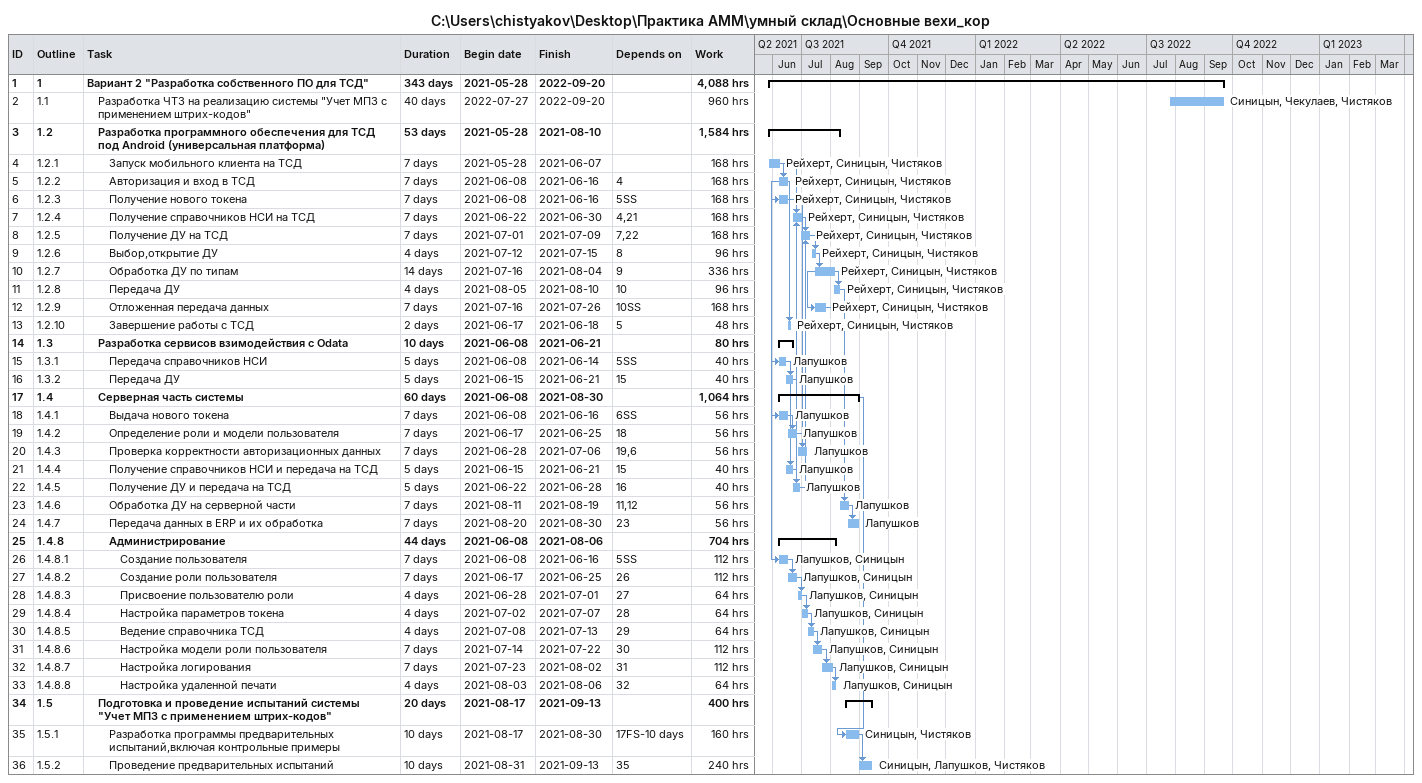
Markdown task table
C:\Users\chistyakov\Desktop\Практика АММ\умный склад\Основные вехи_кор

| ID | WBS | Task | Duration | Start | Finish | Predecessors | Resources | Work (h) |
|---|---|---|---|---|---|---|---|---|
| 1 | 1 | **Вариант 2 "Разработка собственного ПО для ТСД"** | 343d | 2021-05-28 | 2022-09-20 |  |  | 4088 |
| 2 | 1.1 | Разработка ЧТЗ на реализацию системы "Учет МПЗ с применением штрих-кодов" | 40d | 2022-07-27 | 2022-09-20 |  | Синицын, Чекулаев, Чистяков | 960 |
| 3 | 1.2 | **Разработка программного обеспечения для ТСД под Android (универсальная платформа)** | 53d | 2021-05-28 | 2021-08-10 |  |  | 1584 |
| 4 | 1.2.1 | Запуск мобильного клиента на ТСД | 7d | 2021-05-28 | 2021-06-07 |  | Рейхерт, Синицын, Чистяков | 168 |
| 5 | 1.2.2 | Авторизация и вход в ТСД | 7d | 2021-06-08 | 2021-06-16 | 4 | Рейхерт, Синицын, Чистяков | 168 |
| 6 | 1.2.3 | Получение нового токена | 7d | 2021-06-08 | 2021-06-16 | 5SS | Рейхерт, Синицын, Чистяков | 168 |
| 7 | 1.2.4 | Получение справочников НСИ на ТСД | 7d | 2021-06-22 | 2021-06-30 | 4, 21 | Рейхерт, Синицын, Чистяков | 168 |
| 8 | 1.2.5 | Получение ДУ на ТСД | 7d | 2021-07-01 | 2021-07-09 | 7, 22 | Рейхерт, Синицын, Чистяков | 168 |
| 9 | 1.2.6 | Выбор,открытие ДУ | 4d | 2021-07-12 | 2021-07-15 | 8 | Рейхерт, Синицын, Чистяков | 96 |
| 10 | 1.2.7 | Обработка ДУ по типам | 14d | 2021-07-16 | 2021-08-04 | 9 | Рейхерт, Синицын, Чистяков | 336 |
| 11 | 1.2.8 | Передача ДУ | 4d | 2021-08-05 | 2021-08-10 | 10 | Рейхерт, Синицын, Чистяков | 96 |
| 12 | 1.2.9 | Отложенная передача данных | 7d | 2021-07-16 | 2021-07-26 | 10SS | Рейхерт, Синицын, Чистяков | 168 |
| 13 | 1.2.10 | Завершение работы с ТСД | 2d | 2021-06-17 | 2021-06-18 | 5 | Рейхерт, Синицын, Чистяков | 48 |
| 14 | 1.3 | **Разработка сервисов взимодействия с Odata** | 10d | 2021-06-08 | 2021-06-21 |  |  | 80 |
| 15 | 1.3.1 | Передача справочников НСИ | 5d | 2021-06-08 | 2021-06-14 | 5SS | Лапушков | 40 |
| 16 | 1.3.2 | Передача ДУ | 5d | 2021-06-15 | 2021-06-21 | 15 | Лапушков | 40 |
| 17 | 1.4 | **Серверная часть системы** | 60d | 2021-06-08 | 2021-08-30 |  |  | 1064 |
| 18 | 1.4.1 | Выдача нового токена | 7d | 2021-06-08 | 2021-06-16 | 6SS | Лапушков | 56 |
| 19 | 1.4.2 | Определение роли и модели пользователя | 7d | 2021-06-17 | 2021-06-25 | 18 | Лапушков | 56 |
| 20 | 1.4.3 | Проверка корректности авторизационных данных | 7d | 2021-06-28 | 2021-07-06 | 19, 6 | Лапушков | 56 |
| 21 | 1.4.4 | Получение справочников НСИ и передача на ТСД | 5d | 2021-06-15 | 2021-06-21 | 15 | Лапушков | 40 |
| 22 | 1.4.5 | Получение ДУ и передача на ТСД | 5d | 2021-06-22 | 2021-06-28 | 16 | Лапушков | 40 |
| 23 | 1.4.6 | Обработка ДУ на серверной части | 7d | 2021-08-11 | 2021-08-19 | 11, 12 | Лапушков | 56 |
| 24 | 1.4.7 | Передача данных в ERP и их обработка | 7d | 2021-08-20 | 2021-08-30 | 23 | Лапушков | 56 |
| 25 | 1.4.8 | **Администрирование** | 44d | 2021-06-08 | 2021-08-06 |  |  | 704 |
| 26 | 1.4.8.1 | Создание пользователя | 7d | 2021-06-08 | 2021-06-16 | 5SS | Лапушков, Синицын | 112 |
| 27 | 1.4.8.2 | Создание роли пользователя | 7d | 2021-06-17 | 2021-06-25 | 26 | Лапушков, Синицын | 112 |
| 28 | 1.4.8.3 | Присвоение пользователю роли | 4d | 2021-06-28 | 2021-07-01 | 27 | Лапушков, Синицын | 64 |
| 29 | 1.4.8.4 | Настройка параметров токена | 4d | 2021-07-02 | 2021-07-07 | 28 | Лапушков, Синицын | 64 |
| 30 | 1.4.8.5 | Ведение справочника ТСД | 4d | 2021-07-08 | 2021-07-13 | 29 | Лапушков, Синицын | 64 |
| 31 | 1.4.8.6 | Настройка модели роли пользователя | 7d | 2021-07-14 | 2021-07-22 | 30 | Лапушков, Синицын | 112 |
| 32 | 1.4.8.7 | Настройка логирования | 7d | 2021-07-23 | 2021-08-02 | 31 | Лапушков, Синицын | 112 |
| 33 | 1.4.8.8 | Настройка удаленной печати | 4d | 2021-08-03 | 2021-08-06 | 32 | Лапушков, Синицын | 64 |
| 34 | 1.5 | **Подготовка и проведение испытаний системы "Учет МПЗ с применением штрих-кодов"** | 20d | 2021-08-17 | 2021-09-13 |  |  | 400 |
| 35 | 1.5.1 | Разработка программы предварительных испытаний,включая контрольные примеры | 10d | 2021-08-17 | 2021-08-30 | 17FS-10d | Синицын, Чистяков | 160 |
| 36 | 1.5.2 | Проведение предварительных испытаний | 10d | 2021-08-31 | 2021-09-13 | 35 | Синицын, Лапушков, Чистяков | 240 |
